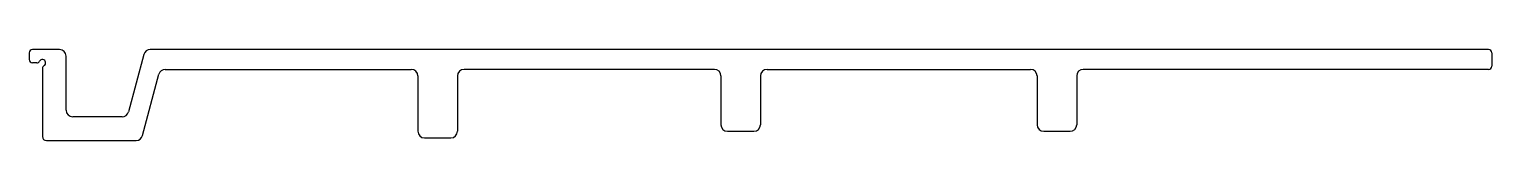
# Model space of a CAD drawing. Extents: x 2425 to 2536, y 1121 to 1128.
import ezdxf

# ---------------------------------------------------------------- set-up
doc = ezdxf.new("R2010")
doc.units = 0
doc.layers.get('0').update_dxf_attribs({"linetype": 'CONTINUOUS'})

msp = doc.modelspace()

# ---------------------------------------------------------------- linework, layer by layer
for p, q in [((2424.51, 1127.82), (2424.51, 1127.32)), ((2426.81, 1128.07), (2424.76, 1128.07)), ((2535.26, 1128.07), (2433.69, 1128.07)), ((2535.51, 1127.82), (2535.51, 1126.82)), ((2425.08, 1127.07), (2424.76, 1127.07)), ((2427.31, 1123.47), (2427.31, 1127.57)), ((2433.21, 1127.7), (2432.04, 1123.35)), ((2425.51, 1126.64), (2425.51, 1121.47)), ((2433.11, 1121.55), (2434.36, 1126.2)), ((2434.84, 1126.57), (2453.51, 1126.57)), ((2454.01, 1126.07), (2454.01, 1121.87)), ((2457.01, 1126.07), (2457.01, 1121.87)), ((2476.51, 1126.57), (2457.51, 1126.57)), ((2477.01, 1126.07), (2477.01, 1122.37)), ((2480.01, 1126.07), (2480.01, 1122.37)), ((2480.51, 1126.57), (2500.51, 1126.57)), ((2501.01, 1126.07), (2501.01, 1122.37)), ((2504.01, 1126.07), (2504.01, 1122.37)), ((2535.26, 1126.57), (2504.51, 1126.57)), ((2431.56, 1122.97), (2427.81, 1122.97)), ((2425.81, 1121.17), (2432.63, 1121.17)), ((2454.51, 1121.37), (2456.51, 1121.37)), ((2477.51, 1121.87), (2479.51, 1121.87)), ((2501.51, 1121.87), (2503.51, 1121.87))]:
    msp.add_line(p, q)
for centre, radius, start, end in [((2424.76, 1127.82), 0.25, 90, 180), ((2426.81, 1127.57), 0.5, 0, 90), ((2433.69, 1127.57), 0.5, 90, 165), ((2535.26, 1127.82), 0.25, 0, 90), ((2424.76, 1127.32), 0.25, 180, 270), ((2425.08, 1127.32), 0.25, 270, 330), ((2425.51, 1127.07), 0.25, 300, 150), ((2425.76, 1126.64), 0.25, 120, 180), ((2535.26, 1126.82), 0.25, 270, 0), ((2434.84, 1126.07), 0.5, 90, 165), ((2453.51, 1126.07), 0.5, 0, 90), ((2457.51, 1126.07), 0.5, 90, 180), ((2476.51, 1126.07), 0.5, 0, 90), ((2480.51, 1126.07), 0.5, 90, 180), ((2500.51, 1126.07), 0.5, 0, 90), ((2504.51, 1126.07), 0.5, 90, 180), ((2427.81, 1123.47), 0.5, 180, 270), ((2431.56, 1123.47), 0.5, 270, 345), ((2477.51, 1122.37), 0.5, 180, 270), ((2479.51, 1122.37), 0.5, 270, 0), ((2501.51, 1122.37), 0.5, 180, 270), ((2503.51, 1122.37), 0.5, 270, 0), ((2425.81, 1121.47), 0.3, 180, 270), ((2432.63, 1121.67), 0.5, 270, 345), ((2454.51, 1121.87), 0.5, 180, 270), ((2456.51, 1121.87), 0.5, 270, 0)]:
    msp.add_arc(centre, radius, start, end)

doc.saveas('drawing.dxf')
